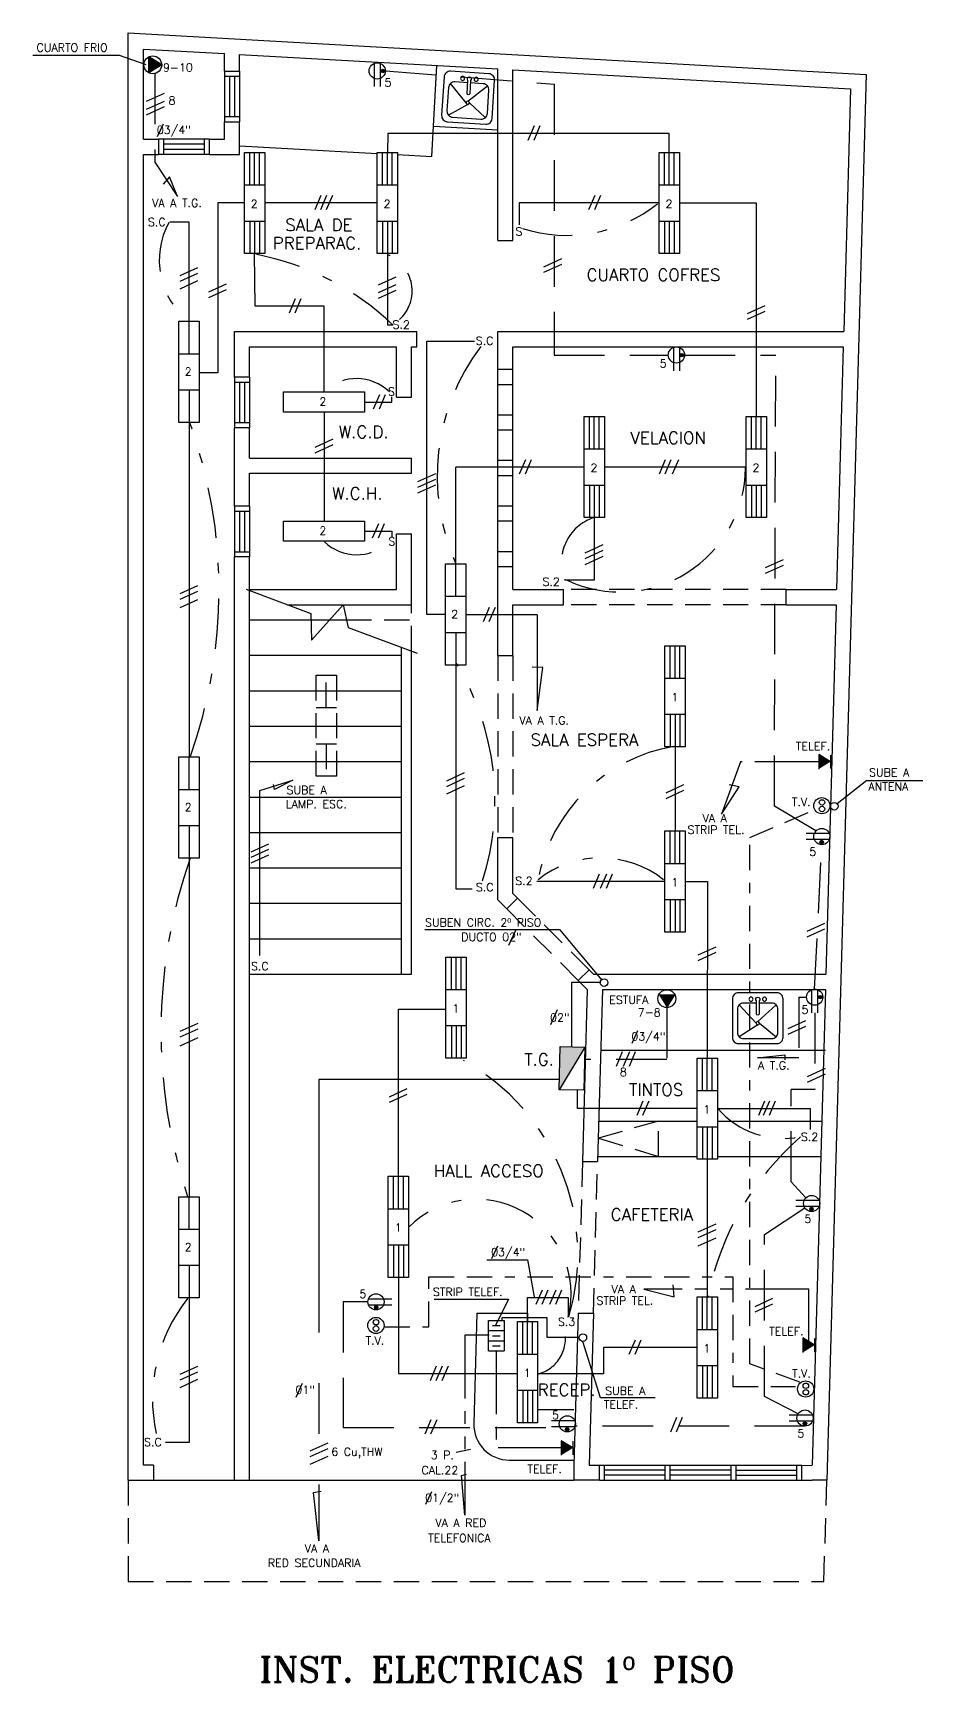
# Model space of a CAD drawing. Extents: x -54.8 to -23.8, y -46.1 to -27.7.
# Drawn here: x -54.79 to -46, y -44.65 to -28.36 of the extents above; entities that cross this region are included whole.
import ezdxf
from ezdxf.enums import TextEntityAlignment as Align

# ---------------------------------------------------------------- set-up
doc = ezdxf.new("R2010")
doc.units = 0
doc.header["$MEASUREMENT"] = 0
for name, pattern in [('BORDER2', [0.875, 0.25, -0.125, 0.25, -0.125, 0, -0.125]), ('CENTERX2', [4, 2.5, -0.5, 0.5, -0.5]), ('DASHDOT', [1, 0.5, -0.25, 0, -0.25]), ('DASHED', [0.75, 0.5, -0.25]), ('HIDDEN', [0.375, 0.25, -0.125]), ('PHANTOM2', [1.25, 0.625, -0.125, 0.125, -0.125, 0.125, -0.125])]:
    doc.linetypes.add(name, pattern=pattern)
doc.layers.get('0').update_dxf_attribs({"linetype": 'CONTINUOUS'})
for name, color, linetype in [('ACOMETIDAS', 3, 'CENTERX2'), ('APARATOS-SANITARIOS', 1, 'CONTINUOUS'), ('CABLES', 2, 'CONTINUOUS'), ('COMANDO-SUICHE', 21, 'DASHDOT'), ('ELEMENTOS-ELEC', 2, 'CONTINUOUS'), ('PLANTA-ARQUITECTONICA', 1, 'CONTINUOUS'), ('TEXTO', 2, 'CONTINUOUS'), ('TITULOS', 3, 'CONTINUOUS'), ('TUBERIA', 30, 'CONTINUOUS'), ('TUBERIA-PISO', 4, 'DASHED'), ('TUBERIA-TELEF', 21, 'PHANTOM2'), ('TUBERIA-TV', 21, 'BORDER2')]:
    doc.layers.add(name, color=color, linetype=linetype)
doc.styles.add('ROMANS', font='romans.shx', dxfattribs={"height": 0.08})
doc.styles.add('ROMANT', font='romant.shx', dxfattribs={"height": 0.15})

# ---------------------------------------------------------------- blocks, each defined once
blk = doc.blocks.new('TUTOR61')
for p, q in [((0, -0.284), (-0.182, -0.119)), ((-0.013, -0.079), (-0.013, -0.209)), ((0.016, -0.3), (0.182, -0.119)), ((-0.016, -0.3), (-0.182, -0.434)), ((0, -0.317), (0.182, -0.434))]:
    blk.add_line(p, q)
blk.add_lwpolyline([(-0.19, 0), (0.19, 0, -0.414214), (0.25, -0.06), (0.25, -0.44, -0.414214), (0.19, -0.5), (-0.19, -0.5, -0.414214), (-0.25, -0.44), (-0.25, -0.06, -0.414214)], format="xyb", close=True)
for points in [[(0.013, -0.102), (0.14, -0.102, -0.414214), (0.2, -0.162), (0.2, -0.392, -0.414214), (0.14, -0.452), (-0.14, -0.452, -0.414214), (-0.2, -0.392), (-0.2, -0.162, -0.414214), (-0.14, -0.102)], [(-0.14, -0.102), (-0.013, -0.102, -0.414214)]]:
    blk.add_lwpolyline(points, format="xyb")
blk.add_lwpolyline([(0.013, -0.209), (0.013, -0.079)])
for centre, radius in [((-0.067, -0.062), 0.0203), ((0.067, -0.062), 0.0203), ((0, -0.3), 0.0163)]:
    blk.add_circle(centre, radius)
for centre, radius, start, end in [((0, -0.063), 0.0203, 309.4618, 230.5382), ((0, -0.209), 0.0129, 180, 0)]:
    blk.add_arc(centre, radius, start, end)

msp = doc.modelspace()

# ---------------------------------------------------------------- hatches: boundary and pattern name
at = {"layer": 'ELEMENTOS-ELEC'}
for points in [[(-53.642, -28.749), (-53.515, -28.67), (-53.642, -28.591)], [(-51.349, -28.731, 1), (-51.313, -28.731, 1)], [(-48.394, -31.538, 1), (-48.359, -31.538, 1)], [(-46.911, -35.556), (-47.026, -35.484), (-47.026, -35.628)], [(-47.014, -36.349, 1), (-46.979, -36.349, 1)], [(-48.605, -37.857), (-48.526, -37.984), (-48.447, -37.857)], [(-47.029, -37.882, 1), (-46.994, -37.882, 1)], [(-49.589, -38.796), (-49.336, -38.375), (-49.578, -38.369)], [(-47.114, -39.975, 1), (-47.079, -39.975, 1)], [(-51.415, -40.947, 1), (-51.38, -40.947, 1)], [(-47.067, -41.32), (-47.182, -41.248), (-47.182, -41.392)], [(-49.527, -42.152, 1), (-49.492, -42.152, 1)], [(-47.179, -42.095, 1), (-47.144, -42.095, 1)], [(-49.453, -42.335), (-49.568, -42.264), (-49.568, -42.407)]]:
    msp.add_hatch(color=256, dxfattribs=at).paths.add_polyline_path(points)

# ---------------------------------------------------------------- linework, layer by layer
at = {"layer": 'ACOMETIDAS'}
for p, q in [((-51.964, -38.695), (-51.964, -43.254)), ((-49.586, -38.695), (-51.964, -38.695))]:
    msp.add_line(p, q, dxfattribs=at)
at = {"layer": 'CABLES'}
for p, q in [((-53.491, -28.953), (-53.668, -29.033)), ((-53.491, -29.031), (-53.668, -29.111)), ((-53.491, -29.086), (-53.668, -29.166)), ((-49.836, -29.274), (-49.897, -29.416)), ((-49.779, -29.274), (-49.84, -29.416)), ((-51.942, -29.962), (-52.002, -30.104)), ((-51.886, -29.962), (-51.947, -30.104)), ((-51.829, -29.962), (-51.89, -30.104)), ((-49.237, -29.962), (-49.298, -30.104)), ((-49.18, -29.962), (-49.241, -30.104)), ((-49.566, -30.588), (-49.743, -30.668)), ((-53.16, -30.676), (-53.336, -30.756)), ((-53.16, -30.731), (-53.336, -30.811)), ((-51.201, -30.767), (-51.378, -30.847)), ((-49.566, -30.643), (-49.743, -30.723)), ((-53.16, -30.805), (-53.336, -30.885)), ((-52.877, -30.836), (-53.053, -30.916)), ((-52.877, -30.892), (-53.053, -30.972)), ((-51.201, -30.844), (-51.378, -30.924)), ((-51.201, -30.9), (-51.378, -30.98)), ((-52.196, -30.981), (-52.257, -31.123)), ((-52.139, -30.981), (-52.2, -31.123)), ((-47.558, -31.051), (-47.734, -31.131)), ((-47.558, -31.107), (-47.734, -31.187)), ((-51.364, -31.929), (-51.425, -32.072)), ((-51.307, -31.929), (-51.368, -32.072)), ((-51.826, -32.37), (-52.002, -32.45)), ((-51.826, -32.426), (-52.002, -32.506)), ((-49.922, -32.571), (-49.983, -32.713)), ((-49.865, -32.571), (-49.925, -32.713)), ((-48.542, -32.571), (-48.603, -32.713)), ((-48.485, -32.571), (-48.546, -32.713)), ((-48.412, -32.571), (-48.473, -32.713)), ((-50.81, -32.711), (-50.987, -32.791)), ((-50.81, -32.767), (-50.987, -32.847)), ((-50.81, -32.823), (-50.987, -32.903)), ((-51.374, -33.204), (-51.435, -33.347)), ((-51.317, -33.204), (-51.378, -33.347)), ((-49.159, -33.414), (-49.335, -33.494)), ((-49.159, -33.47), (-49.335, -33.55)), ((-49.159, -33.529), (-49.335, -33.609)), ((-47.378, -33.559), (-47.554, -33.639)), ((-47.378, -33.615), (-47.554, -33.695)), ((-53.16, -33.817), (-53.336, -33.897)), ((-53.16, -33.872), (-53.336, -33.952)), ((-53.16, -33.956), (-53.336, -34.036)), ((-50.279, -34.031), (-50.34, -34.173)), ((-50.222, -34.031), (-50.283, -34.173)), ((-50.527, -35.666), (-50.703, -35.746)), ((-50.527, -35.722), (-50.703, -35.802)), ((-50.527, -35.795), (-50.703, -35.875)), ((-48.361, -35.785), (-48.537, -35.866)), ((-48.361, -35.841), (-48.537, -35.921)), ((-52.46, -36.37), (-52.636, -36.45)), ((-52.46, -36.423), (-52.636, -36.503)), ((-52.46, -36.479), (-52.636, -36.559)), ((-49.193, -36.666), (-49.254, -36.808)), ((-49.122, -36.666), (-49.183, -36.808)), ((-49.065, -36.666), (-49.126, -36.808)), ((-46.968, -37.154), (-47.144, -37.234)), ((-46.968, -37.21), (-47.144, -37.29)), ((-48.041, -37.386), (-48.218, -37.466)), ((-48.041, -37.441), (-48.218, -37.522)), ((-47.156, -38.116), (-47.332, -38.196)), ((-53.159, -38.142), (-53.336, -38.222)), ((-53.159, -38.197), (-53.336, -38.277)), ((-53.159, -38.284), (-53.336, -38.364)), ((-47.156, -38.171), (-47.332, -38.251)), ((-48.966, -38.423), (-49.027, -38.565)), ((-48.896, -38.423), (-48.956, -38.565)), ((-48.839, -38.423), (-48.899, -38.565)), ((-46.963, -38.587), (-47.139, -38.667)), ((-46.963, -38.643), (-47.139, -38.723)), ((-51.093, -38.788), (-51.269, -38.868)), ((-51.093, -38.843), (-51.269, -38.923)), ((-48.762, -38.91), (-48.823, -39.052)), ((-48.705, -38.91), (-48.766, -39.052)), ((-47.56, -38.91), (-47.62, -39.052)), ((-47.513, -38.91), (-47.573, -39.052)), ((-47.455, -38.91), (-47.516, -39.052)), ((-48.042, -40.124), (-48.219, -40.204)), ((-48.042, -40.18), (-48.219, -40.26)), ((-48.042, -40.262), (-48.219, -40.342)), ((-49.758, -40.775), (-49.819, -40.917)), ((-49.701, -40.775), (-49.762, -40.917)), ((-49.622, -40.775), (-49.683, -40.917)), ((-49.565, -40.775), (-49.626, -40.917)), ((-47.482, -40.86), (-47.658, -40.94)), ((-47.482, -40.915), (-47.658, -40.995)), ((-48.839, -41.27), (-48.9, -41.412)), ((-48.782, -41.27), (-48.843, -41.412)), ((-53.16, -41.529), (-53.336, -41.609)), ((-50.803, -41.528), (-50.864, -41.671)), ((-50.746, -41.528), (-50.807, -41.671)), ((-50.686, -41.528), (-50.747, -41.671)), ((-53.16, -41.585), (-53.336, -41.665)), ((-53.16, -41.66), (-53.336, -41.74)), ((-50.856, -42.056), (-50.917, -42.198)), ((-50.799, -42.056), (-50.86, -42.198)), ((-48.43, -42.036), (-48.491, -42.179)), ((-48.373, -42.036), (-48.434, -42.179)), ((-51.875, -42.288), (-52.051, -42.368)), ((-51.875, -42.344), (-52.051, -42.424)), ((-51.875, -42.42), (-52.051, -42.5))]:
    msp.add_line(p, q, dxfattribs=at)
at = {"layer": 'COMANDO-SUICHE'}
for centre, radius, start, end in [((-49.512, -28.917), 1.438, 252.1663, 308.479), ((-52.761, -30.601), 0.778, 151.2847, 231.1355), ((-53.093, -33.191), 2.697, 46.2735, 79.1528), ((-51.426, -30.904), 0.385, 312.5234, 68.114), ((-48.674, -32.735), 2.12, 142.7387, 204.047), ((-51.593, -32.241), 0.471, 46.0764, 131.8803), ((-57.834, -33.861), 4.886, 340.2919, 19.7081), ((-48.987, -32.641), 1.238, 244.9392, 359.4898), ((-49.103, -33.585), 0.464, 108.3265, 202.4338), ((-51.589, -33.047), 0.463, 226.6069, 312.3528), ((-52.84, -35.942), 2.617, 342.4172, 31.2194), ((-48.191, -37.016), 1.633, 99.2799, 169.6092), ((-48.306, -38.215), 5.216, 160.9005, 198.2828), ((-49.177, -37.504), 0.998, 51.6321, 128.3679), ((-51.595, -40.423), 2.191, 343.5729, 61.0462), ((-47.371, -38.407), 0.87, 221.4558, 281.0748), ((-45.365, -41.381), 2.806, 130.9792, 168.7967), ((-50.409, -40.815), 0.938, 346.0156, 135.255), ((-52.028, -41.848), 1.578, 141.232, 192.5947), ((-49.892, -41.251), 0.366, 284.4645, 15.3675)]:
    msp.add_arc(centre, radius, start, end, dxfattribs=at)
at = {"layer": 'ELEMENTOS-ELEC'}
for p, q in [((-53.515, -28.67), (-53.642, -28.591)), ((-53.642, -28.749), (-53.642, -28.591)), ((-53.515, -28.67), (-53.642, -28.749)), ((-51.415, -28.656), (-51.415, -28.885)), ((-51.356, -28.656), (-51.356, -28.885)), ((-52.644, -29.857), (-52.644, -29.535)), ((-52.597, -29.857), (-52.597, -29.535)), ((-52.549, -29.857), (-52.549, -29.535)), ((-51.333, -29.857), (-51.333, -29.535)), ((-51.286, -29.857), (-51.286, -29.535)), ((-51.237, -29.857), (-51.237, -29.535)), ((-48.549, -29.857), (-48.549, -29.535)), ((-48.502, -29.857), (-48.502, -29.535)), ((-48.453, -29.857), (-48.453, -29.535)), ((-52.697, -29.857), (-52.497, -29.857)), ((-51.386, -29.857), (-51.186, -29.857)), ((-48.602, -29.857), (-48.402, -29.857)), ((-52.697, -30.213), (-52.497, -30.213)), ((-52.644, -30.213), (-52.644, -30.535)), ((-52.597, -30.213), (-52.597, -30.535)), ((-52.549, -30.213), (-52.549, -30.535)), ((-51.386, -30.213), (-51.186, -30.213)), ((-51.333, -30.213), (-51.333, -30.535)), ((-51.286, -30.213), (-51.286, -30.535)), ((-51.237, -30.213), (-51.237, -30.535)), ((-48.602, -30.213), (-48.402, -30.213)), ((-48.549, -30.213), (-48.549, -30.535)), ((-48.502, -30.213), (-48.502, -30.535)), ((-48.453, -30.213), (-48.453, -30.535)), ((-53.244, -31.525), (-53.244, -31.203)), ((-53.344, -31.525), (-53.144, -31.525)), ((-48.461, -31.462), (-48.461, -31.692)), ((-48.402, -31.462), (-48.402, -31.692)), ((-53.344, -31.881), (-53.144, -31.881)), ((-53.244, -31.881), (-53.244, -32.203)), ((-49.29, -32.465), (-49.29, -32.144)), ((-49.243, -32.465), (-49.243, -32.144)), ((-49.195, -32.465), (-49.195, -32.144)), ((-47.69, -32.465), (-47.69, -32.144)), ((-47.643, -32.465), (-47.643, -32.144)), ((-47.595, -32.465), (-47.595, -32.144)), ((-49.343, -32.465), (-49.143, -32.465)), ((-47.743, -32.465), (-47.543, -32.465)), ((-49.343, -32.822), (-49.143, -32.822)), ((-49.29, -32.822), (-49.29, -33.144)), ((-49.243, -32.822), (-49.243, -33.144)), ((-49.195, -32.822), (-49.195, -33.144)), ((-47.743, -32.822), (-47.543, -32.822)), ((-47.69, -32.822), (-47.69, -33.144)), ((-47.643, -32.822), (-47.643, -33.144)), ((-47.595, -32.822), (-47.595, -33.144)), ((-50.611, -33.921), (-50.611, -33.6)), ((-50.711, -33.921), (-50.511, -33.921)), ((-50.711, -34.278), (-50.511, -34.278)), ((-50.611, -34.278), (-50.611, -34.6)), ((-48.492, -34.731), (-48.492, -34.409)), ((-48.445, -34.731), (-48.445, -34.409)), ((-48.397, -34.731), (-48.397, -34.409)), ((-48.545, -34.731), (-48.345, -34.731)), ((-48.545, -35.087), (-48.345, -35.087)), ((-48.492, -35.087), (-48.492, -35.409)), ((-48.445, -35.087), (-48.445, -35.409)), ((-48.397, -35.087), (-48.397, -35.409)), ((-53.244, -35.829), (-53.244, -35.507)), ((-46.911, -35.556), (-47.026, -35.484)), ((-47.026, -35.484), (-47.026, -35.628)), ((-53.344, -35.829), (-53.144, -35.829)), ((-53.344, -36.185), (-53.144, -36.185)), ((-53.244, -36.185), (-53.244, -36.507)), ((-48.492, -36.561), (-48.492, -36.239)), ((-48.445, -36.561), (-48.445, -36.239)), ((-48.397, -36.561), (-48.397, -36.239)), ((-46.921, -36.265), (-47.15, -36.265)), ((-46.921, -36.324), (-47.15, -36.324)), ((-48.545, -36.561), (-48.345, -36.561)), ((-48.545, -36.917), (-48.345, -36.917)), ((-48.492, -36.917), (-48.492, -37.239)), ((-48.445, -36.917), (-48.445, -37.239)), ((-48.397, -36.917), (-48.397, -37.239)), ((-50.654, -37.807), (-50.654, -37.485)), ((-50.607, -37.807), (-50.607, -37.485)), ((-50.558, -37.807), (-50.558, -37.485)), ((-50.707, -37.807), (-50.507, -37.807)), ((-48.605, -37.857), (-48.447, -37.857)), ((-48.526, -37.984), (-48.447, -37.857)), ((-47.096, -37.807), (-47.096, -38.036)), ((-47.037, -37.807), (-47.037, -38.036)), ((-50.707, -38.163), (-50.507, -38.163)), ((-50.654, -38.163), (-50.654, -38.485)), ((-50.607, -38.163), (-50.607, -38.485)), ((-50.558, -38.163), (-50.558, -38.485)), ((-49.336, -38.375), (-49.589, -38.796)), ((-48.174, -38.805), (-48.174, -38.483)), ((-48.127, -38.805), (-48.127, -38.483)), ((-48.078, -38.805), (-48.078, -38.483)), ((-48.227, -38.805), (-48.027, -38.805)), ((-48.227, -39.161), (-48.027, -39.161)), ((-48.174, -39.161), (-48.174, -39.483)), ((-48.127, -39.161), (-48.127, -39.483)), ((-48.078, -39.161), (-48.078, -39.483)), ((-51.224, -39.973), (-51.224, -39.651)), ((-51.177, -39.973), (-51.177, -39.651)), ((-51.128, -39.973), (-51.128, -39.651)), ((-53.244, -40.175), (-53.244, -39.853)), ((-47.021, -39.891), (-47.251, -39.891)), ((-51.277, -39.973), (-51.077, -39.973)), ((-47.021, -39.95), (-47.251, -39.95)), ((-53.344, -40.175), (-53.144, -40.175)), ((-51.277, -40.329), (-51.077, -40.329)), ((-51.224, -40.329), (-51.224, -40.651)), ((-51.177, -40.329), (-51.177, -40.651)), ((-51.128, -40.329), (-51.128, -40.651)), ((-53.344, -40.531), (-53.144, -40.531)), ((-53.244, -40.531), (-53.244, -40.853)), ((-51.473, -40.863), (-51.243, -40.863)), ((-48.174, -41.165), (-48.174, -40.843)), ((-48.127, -41.165), (-48.127, -40.843)), ((-48.078, -41.165), (-48.078, -40.843)), ((-51.473, -40.922), (-51.243, -40.922)), ((-50.287, -41.076), (-50.132, -41.076)), ((-50.287, -41.376), (-50.287, -41.076)), ((-50.287, -41.176), (-50.132, -41.176)), ((-50.247, -41.126), (-50.173, -41.126)), ((-50.132, -41.076), (-50.132, -41.376)), ((-49.949, -41.409), (-49.949, -41.087)), ((-49.902, -41.409), (-49.902, -41.087)), ((-49.853, -41.409), (-49.853, -41.087)), ((-48.227, -41.165), (-48.027, -41.165)), ((-50.287, -41.276), (-50.132, -41.276)), ((-50.287, -41.376), (-50.132, -41.376)), ((-50.247, -41.226), (-50.173, -41.226)), ((-50.247, -41.326), (-50.173, -41.326)), ((-47.067, -41.32), (-47.182, -41.248)), ((-47.182, -41.248), (-47.182, -41.392)), ((-50.002, -41.409), (-49.802, -41.409)), ((-48.227, -41.521), (-48.027, -41.521)), ((-48.174, -41.521), (-48.174, -41.843)), ((-48.127, -41.521), (-48.127, -41.843)), ((-48.078, -41.521), (-48.078, -41.843)), ((-50.002, -41.765), (-49.802, -41.765)), ((-49.949, -41.765), (-49.949, -42.087)), ((-49.902, -41.765), (-49.902, -42.087)), ((-49.853, -41.765), (-49.853, -42.087)), ((-47.086, -42.01), (-47.316, -42.01)), ((-49.434, -42.068), (-49.664, -42.068)), ((-49.434, -42.127), (-49.664, -42.127)), ((-47.086, -42.07), (-47.316, -42.07)), ((-49.568, -42.264), (-49.568, -42.407)), ((-49.453, -42.335), (-49.568, -42.264))]:
    msp.add_line(p, q, dxfattribs=at)
at = {"layer": 'ELEMENTOS-ELEC', "linetype": 'HIDDEN'}
for p, q in [((-51.889, -35.021), (-51.889, -34.699)), ((-51.989, -35.021), (-51.789, -35.021)), ((-51.989, -35.378), (-51.789, -35.378)), ((-51.889, -35.378), (-51.889, -35.699))]:
    msp.add_line(p, q, dxfattribs=at)
at = {"layer": 'ELEMENTOS-ELEC'}
for points in [[(-52.697, -30.535), (-52.697, -29.535), (-52.497, -29.535), (-52.497, -30.535)], [(-51.386, -30.535), (-51.386, -29.535), (-51.186, -29.535), (-51.186, -30.535)], [(-48.602, -30.535), (-48.602, -29.535), (-48.402, -29.535), (-48.402, -30.535)], [(-53.344, -32.203), (-53.344, -31.203), (-53.144, -31.203), (-53.144, -32.203)], [(-52.311, -31.902), (-51.511, -31.902), (-51.511, -32.102), (-52.311, -32.102)], [(-49.343, -33.144), (-49.343, -32.144), (-49.143, -32.144), (-49.143, -33.144)], [(-47.743, -33.144), (-47.743, -32.144), (-47.543, -32.144), (-47.543, -33.144)], [(-52.311, -33.177), (-51.511, -33.177), (-51.511, -33.377), (-52.311, -33.377)], [(-50.711, -34.6), (-50.711, -33.6), (-50.511, -33.6), (-50.511, -34.6)], [(-48.545, -35.409), (-48.545, -34.409), (-48.345, -34.409), (-48.345, -35.409)], [(-53.344, -36.507), (-53.344, -35.507), (-53.144, -35.507), (-53.144, -36.507)], [(-48.545, -37.239), (-48.545, -36.239), (-48.345, -36.239), (-48.345, -37.239)], [(-50.707, -38.485), (-50.707, -37.485), (-50.507, -37.485), (-50.507, -38.485)], [(-49.336, -38.375), (-49.347, -38.802), (-49.589, -38.796), (-49.578, -38.369)], [(-48.227, -39.483), (-48.227, -38.483), (-48.027, -38.483), (-48.027, -39.483)], [(-51.277, -40.651), (-51.277, -39.651), (-51.077, -39.651), (-51.077, -40.651)], [(-53.344, -40.853), (-53.344, -39.853), (-53.144, -39.853), (-53.144, -40.853)], [(-48.227, -41.843), (-48.227, -40.843), (-48.027, -40.843), (-48.027, -41.843)], [(-50.002, -42.087), (-50.002, -41.087), (-49.802, -41.087), (-49.802, -42.087)]]:
    msp.add_lwpolyline(points, close=True, dxfattribs=at)
at = {"layer": 'ELEMENTOS-ELEC', "linetype": 'HIDDEN'}
msp.add_lwpolyline([(-51.989, -35.699), (-51.989, -34.699), (-51.789, -34.699), (-51.789, -35.699)], close=True, dxfattribs=at)
at = {"layer": 'ELEMENTOS-ELEC'}
for centre, radius in [((-53.603, -28.67), 0.088), ((-51.386, -28.73), 0.08), ((-51.331, -28.731), 0.0176), ((-48.431, -31.537), 0.08), ((-48.377, -31.538), 0.0176), ((-46.995, -35.99), 0.08), ((-46.993, -35.957), 0.0268), ((-46.993, -36.022), 0.0268), ((-46.872, -35.995), 0.0374), ((-46.995, -36.295), 0.08), ((-46.996, -36.349), 0.0176), ((-49.146, -37.738), 0.0374), ((-48.526, -37.896), 0.088), ((-47.066, -37.881), 0.08), ((-47.012, -37.882), 0.0176), ((-47.096, -39.92), 0.08), ((-47.097, -39.975), 0.0176), ((-51.398, -40.892), 0.08), ((-51.399, -41.125), 0.08), ((-51.397, -40.947), 0.0176), ((-51.398, -41.093), 0.0268), ((-51.398, -41.157), 0.0268), ((-49.355, -41.245), 0.0374), ((-47.155, -41.753), 0.08), ((-47.153, -41.721), 0.0268), ((-47.153, -41.785), 0.0268), ((-49.509, -42.097), 0.08), ((-47.161, -42.04), 0.08), ((-49.51, -42.152), 0.0176), ((-47.162, -42.095), 0.0176)]:
    msp.add_circle(centre, radius, dxfattribs=at)
at = {"layer": 'PLANTA-ARQUITECTONICA'}
for p, q in [((-53.846, -42.655), (-53.846, -28.355)), ((-53.846, -28.355), (-46.557, -28.765)), ((-53.696, -29.405), (-53.696, -28.514)), ((-53.696, -28.514), (-52.896, -28.559)), ((-52.896, -28.732), (-52.896, -28.559)), ((-52.746, -28.567), (-50.196, -28.711)), ((-52.746, -28.732), (-52.746, -28.567)), ((-52.896, -28.732), (-52.896, -29.232)), ((-52.896, -28.732), (-52.746, -28.732)), ((-52.896, -28.782), (-52.746, -28.782)), ((-52.846, -28.782), (-52.846, -29.182)), ((-52.796, -28.782), (-52.796, -29.182)), ((-52.746, -28.732), (-52.746, -29.232)), ((-50.847, -29.576), (-50.797, -28.677)), ((-50.196, -30.405), (-50.196, -28.711)), ((-50.046, -28.719), (-46.711, -28.907)), ((-50.046, -30.405), (-50.046, -28.719)), ((-46.557, -28.765), (-46.946, -42.655)), ((-46.711, -28.907), (-46.778, -31.305)), ((-52.896, -29.182), (-52.746, -29.182)), ((-52.896, -29.405), (-52.896, -29.232)), ((-52.896, -29.232), (-52.746, -29.232)), ((-52.746, -29.555), (-52.746, -29.232)), ((-50.83, -29.276), (-50.196, -29.312)), ((-53.696, -29.405), (-53.546, -29.405)), ((-53.546, -29.405), (-53.546, -29.555)), ((-53.046, -29.405), (-53.546, -29.405)), ((-53.496, -29.405), (-53.496, -29.555)), ((-53.096, -29.455), (-53.496, -29.455)), ((-53.096, -29.405), (-53.096, -29.555)), ((-53.046, -29.405), (-52.896, -29.405)), ((-53.046, -29.405), (-53.046, -29.555)), ((-52.746, -29.469), (-51.386, -29.545)), ((-53.696, -42.505), (-53.696, -29.555)), ((-53.696, -29.555), (-53.546, -29.555)), ((-53.046, -29.555), (-53.546, -29.555)), ((-53.096, -29.505), (-53.496, -29.505)), ((-53.046, -29.555), (-52.746, -29.555)), ((-51.186, -29.556), (-50.847, -29.576)), ((-50.196, -30.405), (-50.046, -30.405)), ((-52.796, -31.755), (-52.796, -31.305)), ((-52.796, -31.305), (-50.996, -31.305)), ((-50.996, -31.455), (-50.996, -31.305)), ((-50.196, -31.305), (-46.778, -31.305)), ((-50.196, -34.505), (-50.196, -31.305)), ((-52.646, -31.755), (-52.646, -31.455)), ((-52.646, -31.455), (-51.196, -31.455)), ((-51.196, -31.955), (-51.196, -31.455)), ((-51.046, -31.955), (-51.046, -31.455)), ((-51.046, -31.455), (-50.996, -31.455)), ((-50.046, -31.455), (-46.783, -31.455)), ((-50.046, -33.855), (-50.046, -31.455)), ((-46.783, -31.455), (-46.85, -33.855)), ((-52.646, -31.755), (-52.796, -31.755)), ((-52.796, -31.755), (-52.796, -32.255)), ((-52.646, -31.755), (-52.646, -32.255)), ((-52.796, -31.805), (-52.646, -31.805)), ((-52.746, -31.805), (-52.746, -32.205)), ((-52.696, -31.805), (-52.696, -32.205)), ((-51.196, -31.955), (-51.046, -31.955)), ((-52.796, -32.205), (-52.646, -32.205)), ((-52.646, -32.255), (-52.796, -32.255)), ((-52.796, -33.03), (-52.796, -32.255)), ((-52.646, -32.555), (-52.646, -32.255)), ((-52.646, -32.555), (-51.046, -32.555)), ((-51.046, -32.705), (-51.046, -32.555)), ((-52.646, -33.03), (-52.646, -32.705)), ((-52.646, -32.705), (-51.046, -32.705)), ((-52.796, -33.03), (-52.796, -33.53)), ((-52.646, -33.03), (-52.796, -33.03)), ((-52.646, -33.03), (-52.646, -33.53)), ((-52.796, -33.08), (-52.646, -33.08)), ((-52.746, -33.08), (-52.746, -33.48)), ((-52.696, -33.08), (-52.696, -33.48)), ((-51.196, -33.305), (-51.046, -33.305)), ((-51.196, -33.855), (-51.196, -33.305)), ((-51.046, -34.005), (-51.046, -33.305)), ((-52.796, -33.48), (-52.646, -33.48)), ((-52.796, -42.655), (-52.796, -33.53)), ((-52.646, -33.53), (-52.796, -33.53)), ((-52.646, -33.855), (-52.646, -33.53)), ((-52.682, -33.852), (-52.041, -34.092)), ((-52.646, -33.855), (-51.196, -33.855)), ((-52.646, -42.655), (-52.646, -33.865)), ((-50.046, -33.855), (-49.546, -33.855)), ((-49.546, -34.005), (-49.546, -33.855)), ((-47.346, -34.005), (-47.346, -33.855)), ((-47.346, -33.855), (-46.85, -33.855)), ((-52.272, -34.005), (-51.046, -34.005)), ((-52.035, -34.353), (-51.723, -34.004)), ((-51.723, -34.004), (-51.674, -34.229)), ((-50.046, -34.505), (-50.046, -34.005)), ((-50.046, -34.005), (-49.546, -34.005)), ((-47.346, -34.005), (-46.854, -34.005)), ((-46.854, -34.005), (-46.956, -37.655)), ((-52.646, -34.154), (-52.039, -34.154)), ((-52.041, -34.092), (-52.035, -34.353)), ((-51.857, -34.154), (-51.691, -34.154)), ((-51.674, -34.229), (-50.993, -34.484)), ((-52.646, -34.504), (-51.146, -34.504)), ((-51.146, -37.654), (-51.146, -34.426)), ((-51.046, -37.654), (-51.046, -34.464)), ((-50.196, -34.505), (-50.046, -34.505)), ((-52.646, -34.854), (-51.146, -34.854)), ((-52.646, -35.204), (-51.146, -35.204)), ((-52.646, -35.554), (-51.146, -35.554)), ((-52.646, -35.904), (-51.146, -35.904)), ((-52.646, -36.254), (-51.146, -36.254)), ((-50.196, -36.305), (-50.046, -36.305)), ((-50.196, -36.921), (-50.196, -36.305)), ((-50.046, -36.858), (-50.046, -36.305)), ((-52.646, -36.604), (-51.146, -36.604)), ((-52.646, -36.954), (-51.146, -36.954)), ((-50.107, -37.009), (-50.196, -36.921)), ((-50.107, -37.009), (-50.001, -36.903)), ((-50.001, -36.903), (-50.046, -36.858)), ((-52.646, -37.304), (-51.146, -37.304)), ((-49.4, -37.717), (-49.294, -37.61)), ((-49.249, -37.655), (-49.294, -37.61)), ((-52.646, -37.654), (-51.146, -37.654)), ((-52.646, -37.655), (-51.146, -37.655)), ((-51.146, -37.654), (-51.046, -37.654)), ((-49.311, -37.805), (-49.4, -37.717)), ((-49.249, -37.655), (-46.956, -37.655)), ((-49.311, -37.805), (-49.359, -39.505)), ((-49.161, -37.805), (-49.209, -39.505)), ((-49.161, -37.805), (-46.96, -37.805)), ((-46.96, -37.805), (-47.092, -42.505)), ((-49.178, -38.405), (-46.96, -38.405)), ((-49.198, -39.105), (-48.227, -39.105)), ((-48.027, -39.105), (-46.997, -39.105)), ((-49.359, -39.505), (-49.209, -39.505)), ((-49.207, -39.455), (-48.227, -39.455)), ((-48.027, -39.455), (-47.006, -39.455)), ((-50.401, -41.005), (-50.432, -42.095)), ((-50.401, -41.005), (-49.901, -41.005)), ((-49.901, -41.005), (-49.903, -41.087)), ((-49.401, -41.005), (-49.443, -42.505)), ((-49.401, -41.005), (-49.251, -41.005)), ((-49.251, -41.005), (-49.293, -42.505)), ((-49.802, -41.955), (-49.443, -41.955)), ((-53.596, -42.505), (-53.696, -42.505)), ((-53.596, -42.505), (-53.596, -42.655)), ((-50.082, -42.455), (-49.443, -42.455)), ((-49.443, -42.505), (-49.443, -42.655)), ((-49.293, -42.505), (-49.192, -42.505)), ((-49.192, -42.505), (-47.192, -42.505)), ((-49.192, -42.655), (-49.192, -42.505)), ((-49.142, -42.655), (-49.142, -42.505)), ((-48.542, -42.655), (-48.542, -42.505)), ((-48.492, -42.655), (-48.492, -42.505)), ((-47.892, -42.655), (-47.892, -42.505)), ((-47.842, -42.655), (-47.842, -42.505)), ((-47.242, -42.655), (-47.242, -42.505)), ((-47.192, -42.655), (-47.192, -42.505)), ((-47.192, -42.505), (-47.092, -42.508)), ((-53.846, -42.655), (-53.596, -42.655)), ((-53.596, -42.655), (-52.796, -42.655)), ((-52.796, -42.655), (-52.646, -42.655)), ((-52.646, -42.655), (-49.443, -42.655)), ((-49.192, -42.655), (-49.443, -42.655)), ((-49.192, -42.655), (-47.192, -42.655)), ((-48.542, -42.555), (-49.142, -42.555)), ((-48.542, -42.605), (-49.142, -42.605)), ((-47.892, -42.555), (-48.492, -42.555)), ((-47.892, -42.605), (-48.492, -42.605)), ((-47.842, -42.555), (-47.242, -42.555)), ((-47.842, -42.605), (-47.242, -42.605)), ((-47.192, -42.655), (-47.092, -42.655)), ((-46.946, -42.655), (-47.092, -42.655))]:
    msp.add_line(p, q, dxfattribs=at)
at = {"layer": 'PLANTA-ARQUITECTONICA', "linetype": 'HIDDEN'}
for p, q in [((-50.046, -31.68), (-50.196, -31.68)), ((-50.046, -31.83), (-50.196, -31.83)), ((-50.046, -32.13), (-50.196, -32.13)), ((-50.046, -32.28), (-50.196, -32.28)), ((-50.046, -32.58), (-50.196, -32.58)), ((-50.046, -32.73), (-50.196, -32.73)), ((-50.046, -33.03), (-50.196, -33.03)), ((-50.046, -33.18), (-50.196, -33.18)), ((-50.046, -33.48), (-50.196, -33.48)), ((-50.046, -33.63), (-50.196, -33.63)), ((-47.346, -33.855), (-49.546, -33.855)), ((-51.046, -34.464), (-51.046, -34.005)), ((-47.346, -34.005), (-49.546, -34.005)), ((-52.039, -34.154), (-51.857, -34.154)), ((-51.691, -34.154), (-51.046, -34.154)), ((-50.196, -34.505), (-50.196, -36.305)), ((-50.046, -34.505), (-50.046, -36.305)), ((-50.001, -36.903), (-49.294, -37.61)), ((-50.107, -37.009), (-49.4, -37.717)), ((-48.607, -39.105), (-49.202, -39.274)), ((-48.607, -39.455), (-48.607, -39.105)), ((-49.202, -39.274), (-48.607, -39.455)), ((-49.359, -39.505), (-49.401, -41.005)), ((-49.251, -41.005), (-49.209, -39.505)), ((-53.846, -42.655), (-53.846, -43.655)), ((-46.974, -43.655), (-46.946, -42.655)), ((-53.846, -43.655), (-46.974, -43.655))]:
    msp.add_line(p, q, dxfattribs=at)
at = {"layer": 'PLANTA-ARQUITECTONICA'}
msp.add_arc((-50.082, -42.105), 0.35, 178.3979, 270, dxfattribs=at)
at = {"layer": 'TEXTO', "color": 6}
for p, q in [((-54.786, -28.573), (-53.934, -28.573)), ((-53.934, -28.573), (-53.671, -28.668)), ((-50.916, -37.214), (-49.585, -37.214)), ((-49.585, -37.214), (-49.168, -37.713)), ((-50.304, -40.477), (-49.902, -40.477)), ((-49.902, -40.477), (-49.835, -40.841)), ((-50.825, -40.864), (-50.09, -40.864)), ((-50.09, -40.864), (-50.219, -41.124)), ((-49.182, -41.839), (-49.355, -41.283)), ((-48.641, -41.839), (-49.182, -41.839))]:
    msp.add_line(p, q, dxfattribs=at)
at = {"layer": 'TEXTO'}
for p, q in [((-53.501, -29.257), (-53.559, -29.381)), ((-50.022, -37.222), (-50.089, -37.37)), ((-49.609, -38.007), (-49.676, -38.155)), ((-48.814, -38.213), (-48.872, -38.338)), ((-50.199, -40.343), (-50.256, -40.468)), ((-52.127, -41.698), (-52.19, -41.838)), ((-50.465, -42.349), (-50.606, -42.381)), ((-50.85, -42.77), (-50.908, -42.895))]:
    msp.add_line(p, q, dxfattribs=at)
at = {"layer": 'TEXTO', "color": 212}
for q in [(-46.843, -35.972), (-45.996, -35.742)]:
    msp.add_line((-46.55, -35.742), q, dxfattribs=at)
at = {"layer": 'TUBERIA'}
for p, q in [((-51.282, -29.347), (-51.286, -29.535)), ((-48.502, -29.347), (-51.282, -29.347)), ((-48.502, -29.535), (-48.502, -29.347)), ((-52.697, -30.035), (-52.961, -30.035)), ((-52.961, -30.035), (-52.961, -31.714)), ((-51.386, -30.035), (-52.497, -30.035)), ((-49.983, -30.035), (-49.983, -30.25)), ((-48.602, -30.035), (-49.983, -30.035)), ((-48.402, -30.035), (-47.643, -30.035)), ((-47.643, -30.035), (-47.643, -32.144)), ((-53.244, -30.225), (-53.433, -30.225)), ((-53.244, -31.203), (-53.244, -30.225)), ((-52.592, -31.054), (-52.597, -30.535)), ((-51.286, -30.535), (-51.286, -31.24)), ((-51.911, -31.054), (-52.592, -31.054)), ((-51.911, -31.902), (-51.911, -31.054)), ((-51.286, -31.24), (-51.231, -31.24)), ((-50.895, -34.1), (-50.895, -31.399)), ((-50.895, -31.399), (-50.427, -31.399)), ((-52.961, -31.714), (-53.144, -31.714)), ((-51.511, -32.002), (-51.242, -32.002)), ((-51.242, -32.002), (-51.242, -31.95)), ((-53.244, -32.203), (-53.244, -35.507)), ((-51.911, -32.102), (-51.911, -33.177)), ((-50.611, -33.6), (-50.611, -32.644)), ((-49.343, -32.644), (-50.611, -32.644)), ((-47.743, -32.644), (-49.143, -32.644)), ((-49.243, -33.144), (-49.243, -33.762)), ((-51.511, -33.277), (-51.243, -33.277)), ((-51.243, -33.277), (-51.243, -33.331)), ((-49.243, -33.762), (-49.533, -33.762)), ((-50.711, -34.1), (-50.895, -34.1)), ((-49.808, -34.104), (-50.511, -34.104)), ((-49.808, -34.104), (-49.808, -35.05)), ((-50.611, -34.6), (-50.611, -36.81)), ((-49.751, -34.626), (-49.856, -34.622)), ((-49.808, -35.05), (-49.751, -34.626)), ((-48.445, -35.409), (-48.445, -36.239)), ((-46.911, -35.49), (-46.911, -35.622)), ((-52.544, -35.838), (-52.218, -35.738)), ((-52.544, -37.47), (-52.544, -35.838)), ((-52.401, -35.83), (-52.411, -35.781)), ((-52.218, -35.738), (-52.401, -35.83)), ((-53.244, -36.507), (-53.244, -39.853)), ((-50.611, -36.81), (-50.447, -36.81)), ((-48.545, -36.739), (-49.811, -36.739)), ((-48.345, -36.739), (-48.125, -36.739)), ((-48.125, -36.739), (-48.127, -38.483)), ((-49.468, -37.735), (-49.468, -38.37)), ((-49.177, -37.735), (-49.468, -37.735)), ((-51.177, -39.651), (-51.177, -38.001)), ((-51.177, -38.001), (-50.707, -38.001)), ((-49.409, -38.983), (-49.409, -38.801)), ((-48.227, -38.983), (-49.409, -38.983)), ((-48.027, -38.983), (-47.109, -38.983)), ((-47.109, -38.983), (-47.109, -39.188)), ((-48.127, -39.483), (-48.127, -40.843)), ((-51.177, -40.651), (-51.177, -41.601)), ((-53.244, -40.853), (-53.244, -42.282)), ((-49.903, -41.087), (-49.903, -40.848)), ((-49.903, -40.848), (-49.5, -40.848)), ((-49.5, -40.848), (-49.5, -41.029)), ((-49.15, -41.343), (-49.15, -41.603)), ((-48.227, -41.343), (-49.15, -41.343)), ((-47.067, -41.254), (-47.067, -41.386)), ((-51.177, -41.601), (-50.002, -41.601)), ((-49.15, -41.603), (-49.802, -41.603)), ((-53.244, -42.282), (-53.476, -42.282)), ((-49.453, -42.269), (-49.453, -42.402))]:
    msp.add_line(p, q, dxfattribs=at)
at = {"layer": 'TUBERIA', "color": 3}
for p, q in [((-52.017, -42.775), (-51.941, -42.761)), ((-51.964, -43.254), (-52.017, -42.775))]:
    msp.add_line(p, q, dxfattribs=at)
at = {"layer": 'TUBERIA-PISO'}
for p, q in [((-53.582, -28.756), (-53.582, -29.632)), ((-51.306, -28.73), (-49.64, -28.862)), ((-49.64, -28.862), (-49.64, -31.537)), ((-53.582, -29.632), (-53.359, -29.97)), ((-53.438, -29.778), (-53.499, -29.848)), ((-53.359, -29.97), (-53.438, -29.778)), ((-49.64, -31.537), (-48.511, -31.537)), ((-48.351, -31.537), (-47.45, -31.537)), ((-47.464, -35.994), (-47.45, -31.537)), ((-47.054, -36.237), (-47.464, -35.994)), ((-47.066, -37.801), (-46.995, -36.375)), ((-47.223, -37.882), (-47.223, -38.481)), ((-47.223, -37.882), (-47.146, -37.882)), ((-48.526, -37.984), (-48.526, -38.497)), ((-47.063, -38.037), (-47.063, -38.794)), ((-48.526, -38.497), (-49.339, -38.497)), ((-47.632, -38.481), (-47.362, -38.451)), ((-47.223, -38.481), (-47.632, -38.481)), ((-47.362, -38.451), (-47.359, -38.5)), ((-47.063, -38.794), (-47.299, -38.794)), ((-47.299, -39.707), (-47.299, -38.794)), ((-47.154, -39.865), (-47.299, -39.707)), ((-47.56, -40.225), (-47.162, -39.964)), ((-47.56, -41.826), (-47.56, -40.225)), ((-51.722, -40.892), (-51.722, -42.133)), ((-51.478, -40.892), (-51.722, -40.892)), ((-47.228, -41.997), (-47.56, -41.826)), ((-51.722, -42.133), (-49.696, -42.133)), ((-47.161, -42.12), (-49.432, -42.12))]:
    msp.add_line(p, q, dxfattribs=at)
at = {"layer": 'TUBERIA-TELEF'}
for p, q in [((-47.797, -35.558), (-47.987, -36.075)), ((-47.032, -35.558), (-47.797, -35.558)), ((-47.987, -36.075), (-47.812, -35.804)), ((-47.812, -35.804), (-47.909, -35.784)), ((-48.452, -40.842), (-48.462, -40.724)), ((-47.124, -40.767), (-48.752, -40.767)), ((-48.752, -40.767), (-48.452, -40.842)), ((-47.124, -41.284), (-47.124, -40.767)), ((-50.157, -41.049), (-50.157, -41.078)), ((-49.709, -41.049), (-50.157, -41.049)), ((-49.709, -41.245), (-49.709, -41.049)), ((-50.52, -41.221), (-50.52, -43.001)), ((-50.28, -41.221), (-50.52, -41.221)), ((-50.21, -41.376), (-50.21, -42.335)), ((-49.392, -41.245), (-49.709, -41.245)), ((-49.568, -42.335), (-50.21, -42.335)), ((-50.555, -42.609), (-50.504, -42.594)), ((-50.52, -43.001), (-50.555, -42.609))]:
    msp.add_line(p, q, dxfattribs=at)
at = {"layer": 'TUBERIA-TV'}
for p, q in [((-47.705, -36.305), (-47.066, -36.028)), ((-47.705, -41.503), (-47.705, -36.305)), ((-50.877, -40.644), (-47.874, -40.644)), ((-50.877, -41.137), (-50.877, -40.644)), ((-47.874, -40.644), (-47.874, -41.728)), ((-51.314, -41.137), (-50.877, -41.137)), ((-47.212, -41.686), (-47.705, -41.503)), ((-47.874, -41.728), (-47.254, -41.728))]:
    msp.add_line(p, q, dxfattribs=at)

# ---------------------------------------------------------------- block references
at = {"layer": 'APARATOS-SANITARIOS', "xscale": -1, "rotation": 356.2831801553785}
msp.add_blockref('TUTOR61', (-50.472, -28.746), dxfattribs=at)
at = {"layer": 'APARATOS-SANITARIOS', "xscale": -1}
msp.add_blockref('TUTOR61', (-47.628, -37.839), dxfattribs=at)

# ---------------------------------------------------------------- texts
at = {"layer": 'ELEMENTOS-ELEC', "style": 'ROMANS'}
for s, p in [('03/4"', (-53.563, -29.353)), ('S.C', (-53.651, -30.263)), ('S', (-50.02, -30.356)), ('S.2', (-51.235, -31.277)), ('S.C', (-50.413, -31.436)), ('S', (-51.279, -31.937)), ('S', (-51.276, -33.418)), ('S.2', (-49.754, -33.817)), ('S.C', (-50.412, -36.835)), ('S.2', (-50.023, -36.773)), ('S.C', (-52.633, -37.615)), ('03/4"', (-48.876, -38.31)), ('S.2', (-47.202, -39.301)), ('03/4"', (-50.261, -40.44)), ('S.3', (-49.601, -41.129)), ('S.C', (-53.689, -42.317)), ('01/2"', (-50.912, -42.867))]:
    msp.add_text(s, height=0.08, dxfattribs=at).set_placement(p)
at = {"layer": 'TEXTO', "style": 'ROMANS'}
for s, height, p in [('CUARTO FRIO', 0.08, (-54.751, -28.54)), ('9-10', 0.08, (-53.502, -28.736)), ('5', 0.08, (-51.314, -28.884)), ('8', 0.08, (-53.447, -29.062)), ('VA A T.G.', 0.08, (-53.609, -30.075)), ('2', 0.08, (-52.635, -30.083)), ('2', 0.08, (-51.323, -30.083)), ('2', 0.08, (-48.539, -30.083)), ('SALA DE', 0.12, (-52.294, -30.311)), ('PREPARAC.', 0.12, (-52.417, -30.492)), ('CUARTO COFRES', 0.12, (-49.318, -30.805)), ('5', 0.08, (-48.596, -31.66)), ('2', 0.08, (-53.288, -31.741)), ('2', 0.08, (-51.957, -32.037)), ('W.C.D.', 0.12, (-51.767, -32.357)), ('VELACION', 0.12, (-48.885, -32.415)), ('2', 0.08, (-49.28, -32.691)), ('2', 0.08, (-47.68, -32.691)), ('W.C.H.', 0.12, (-51.833, -32.965)), ('2', 0.08, (-51.957, -33.312)), ('2', 0.08, (-50.655, -34.138)), ('1', 0.08, (-48.482, -34.957)), ('VA A T.G.', 0.08, (-49.982, -35.187)), ('SALA ESPERA', 0.12, (-49.872, -35.399)), ('TELEF.', 0.08, (-47.252, -35.442)), ('SUBE A', 0.08, (-46.529, -35.701)), ('SUBE A', 0.08, (-52.282, -35.875)), ('ANTENA', 0.08, (-46.535, -35.841)), ('2', 0.08, (-53.287, -36.045)), ('LAMP. ESC.', 0.08, (-52.29, -36.014)), ('T.V.', 0.08, (-47.291, -35.993)), ('VA A', 0.08, (-48.173, -36.153)), ('STRIP TEL.', 0.08, (-48.321, -36.267)), ('5', 0.08, (-47.119, -36.484)), ('1', 0.08, (-48.482, -36.787)), ('SUBEN CIRC. 2º PISO', 0.08, (-50.914, -37.184)), ('DUCTO 02"', 0.08, (-50.556, -37.327)), ('1', 0.08, (-50.644, -38.033)), ('ESTUFA', 0.08, (-49.095, -37.949)), ('02"', 0.08, (-49.679, -38.123)), ('7-8', 0.08, (-48.813, -38.072)), ('5', 0.08, (-47.196, -38.045)), ('8', 0.08, (-48.99, -38.661)), ('A T.G.', 0.08, (-47.626, -38.596)), ('TINTOS', 0.12, (-48.899, -38.856)), ('1', 0.08, (-48.164, -39.031)), ('HALL ACCESO', 0.12, (-50.827, -39.658)), ('CAFETERIA', 0.12, (-49.08, -40.089)), ('5', 0.08, (-47.167, -40.112)), ('1', 0.08, (-51.214, -40.198)), ('2', 0.08, (-53.288, -40.391)), ('VA A', 0.08, (-49.072, -40.807)), ('5', 0.08, (-51.562, -40.854)), ('STRIP TELEF.', 0.08, (-50.836, -40.834)), ('STRIP TEL.', 0.08, (-49.221, -40.92)), ('TELEF.', 0.08, (-47.515, -41.223)), ('T.V.', 0.08, (-51.501, -41.315)), ('1', 0.08, (-48.164, -41.391)), ('1', 0.08, (-49.939, -41.634)), ('RECEP.', 0.12, (-49.801, -41.821)), ('T.V.', 0.08, (-47.289, -41.64)), ('01"', 0.08, (-52.194, -41.8)), ('TELEF.', 0.08, (-49.148, -41.945)), ('SUBE A ', 0.08, (-49.135, -41.811)), ('5', 0.08, (-49.659, -42.05)), ('5', 0.08, (-47.237, -42.232)), ('6 Cu,THW', 0.08, (-51.84, -42.413)), ('CAL.22', 0.08, (-50.949, -42.595)), ('3 P.', 0.08, (-50.858, -42.445)), ('TELEF.', 0.08, (-49.903, -42.583)), ('VA A RED', 0.08, (-50.812, -43.116)), ('VA A ', 0.08, (-52.102, -43.369)), ('TELEFONICA', 0.08, (-50.883, -43.265)), ('RED SECUNDARIA', 0.08, (-52.467, -43.511))]:
    msp.add_text(s, height=height, dxfattribs=at).set_placement(p)
at = {"layer": 'TEXTO', "color": 4, "style": 'ROMANS'}
msp.add_text('T.G.', height=0.12, dxfattribs=at).set_placement((-49.934, -38.557))
at = {"layer": 'TITULOS', "style": 'ROMANT'}
msp.add_text('INST. ELECTRICAS 1º PISO', height=0.25, dxfattribs=at).set_placement((-50.202, -44.521), align=Align.MIDDLE)

doc.saveas('drawing.dxf')
